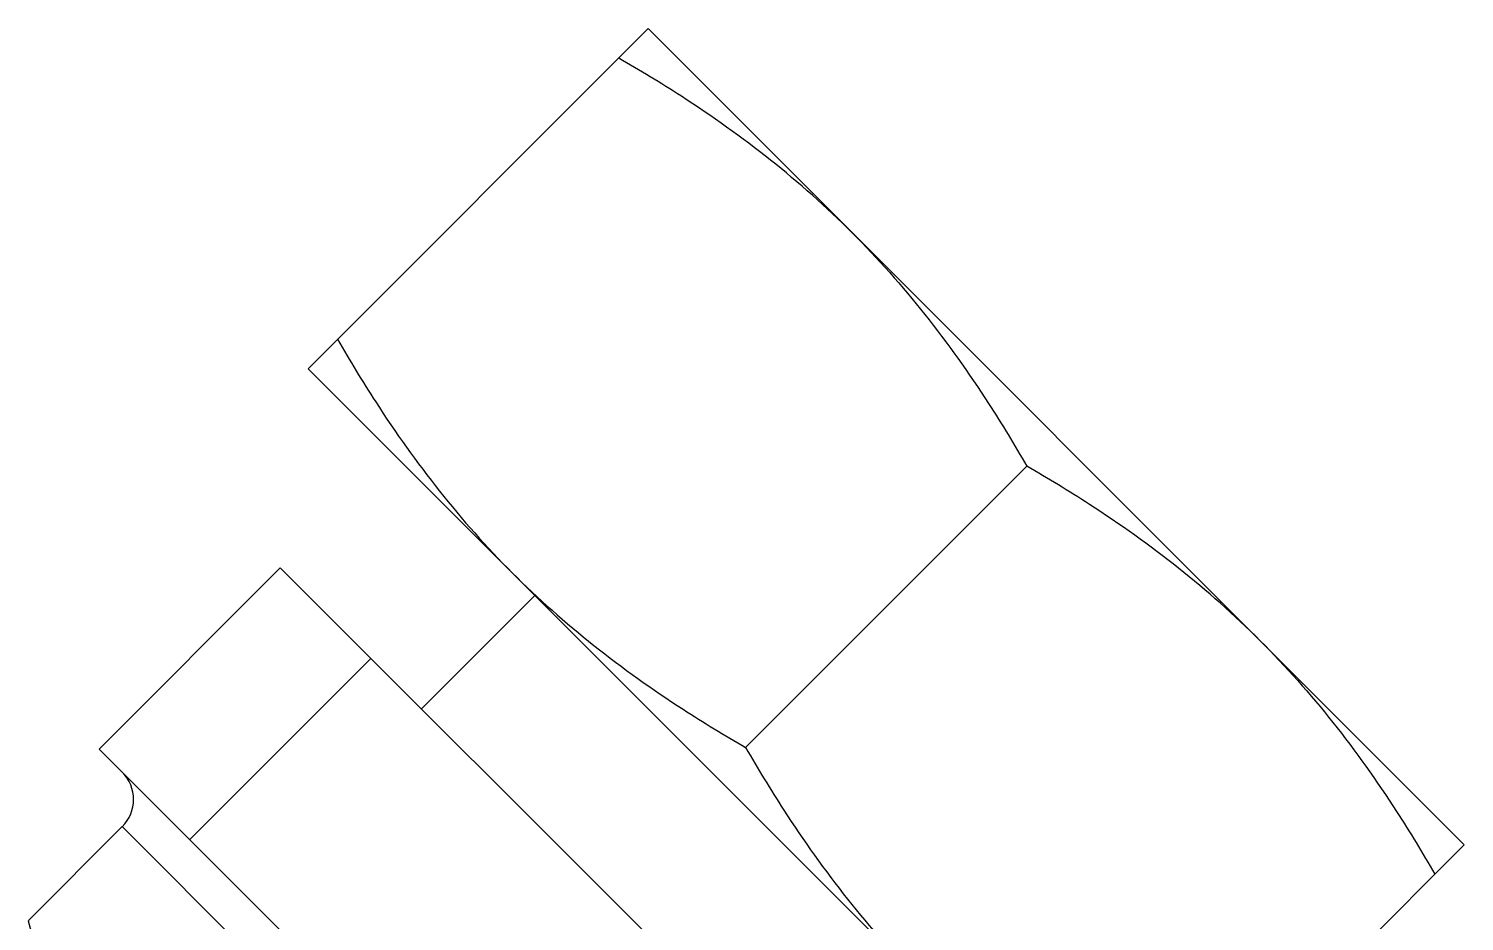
# Model space of a CAD drawing. Extents: x -409572 to -157272, y 600795 to 878326.
# Drawn here: x -400313.2 to -400198.8, y 805824.2 to 805895.4 of the extents above; entities that cross this region are included whole.
import ezdxf

# ---------------------------------------------------------------- set-up
doc = ezdxf.new("R2010")
doc.units = 0
doc.header["$LTSCALE"] = 1000
doc.header["$MEASUREMENT"] = 0
doc.layers.get('0').update_dxf_attribs({"linetype": 'CONTINUOUS'})

msp = doc.modelspace()

# ---------------------------------------------------------------- linework, layer by layer
for p, q in [((-400263.86, 805895.37), (-400290.97, 805868.26)), ((-400263.86, 805895.37), (-400198.81, 805830.31)), ((-400290.97, 805868.26), (-400225.91, 805803.21)), ((-400233.68, 805860.49), (-400256.09, 805838.08)), ((-400293.18, 805852.4), (-400307.63, 805837.95)), ((-400241.77, 805801), (-400293.18, 805852.4)), ((-400272.9, 805850.19), (-400281.93, 805841.16)), ((-400285.95, 805845.18), (-400300.41, 805830.72)), ((-400256.23, 805786.54), (-400307.63, 805837.95)), ((-400313.23, 805824.31), (-400305.78, 805831.76)), ((-400262.41, 805788.39), (-400305.78, 805831.76)), ((-400198.81, 805830.31), (-400225.91, 805803.21)), ((-400313.24, 805824.22), (-400313.23, 805824.31)), ((-400312.26, 805820.58), (-400313.24, 805824.22))]:
    msp.add_line(p, q)
msp.add_arc((-400307.95, 805833.93), 3.07, 315, 45)
for points, knots in [([(-400247.6, 805879.1), (-400251.7, 805883.21), (-400257.89, 805888.03), (-400264.52, 805892.05), (-400266.21, 805893.02)], [0, 0, 0, 0, 0.748734, 1, 1, 1, 1]), ([(-400247.6, 805879.1), (-400243.49, 805875), (-400238.67, 805868.81), (-400234.65, 805862.18), (-400233.68, 805860.49)], [0, 0, 0, 0, 0.748734, 1, 1, 1, 1]), ([(-400288.62, 805870.61), (-400287.65, 805868.92), (-400283.63, 805862.29), (-400278.81, 805856.1), (-400274.7, 805852)], [0, 0, 0, 0, 0.251266, 1, 1, 1, 1]), ([(-400215.07, 805846.58), (-400219.18, 805850.68), (-400225.36, 805855.5), (-400231.99, 805859.52), (-400233.68, 805860.49)], [0, 0, 0, 0, 0.748734, 1, 1, 1, 1]), ([(-400274.7, 805852), (-400270.59, 805847.89), (-400264.41, 805843.07), (-400257.78, 805839.05), (-400256.09, 805838.08)], [0, 0, 0, 0, 0.748734, 1, 1, 1, 1]), ([(-400215.07, 805846.58), (-400210.96, 805842.47), (-400206.15, 805836.29), (-400202.13, 805829.66), (-400201.15, 805827.97)], [0, 0, 0, 0, 0.748734, 1, 1, 1, 1]), ([(-400256.09, 805838.08), (-400255.12, 805836.39), (-400251.1, 805829.76), (-400246.28, 805823.58), (-400242.18, 805819.47)], [0, 0, 0, 0, 0.251266, 1, 1, 1, 1])]:
    msp.add_open_spline(points, degree=3, knots=knots)

doc.saveas('drawing.dxf')
